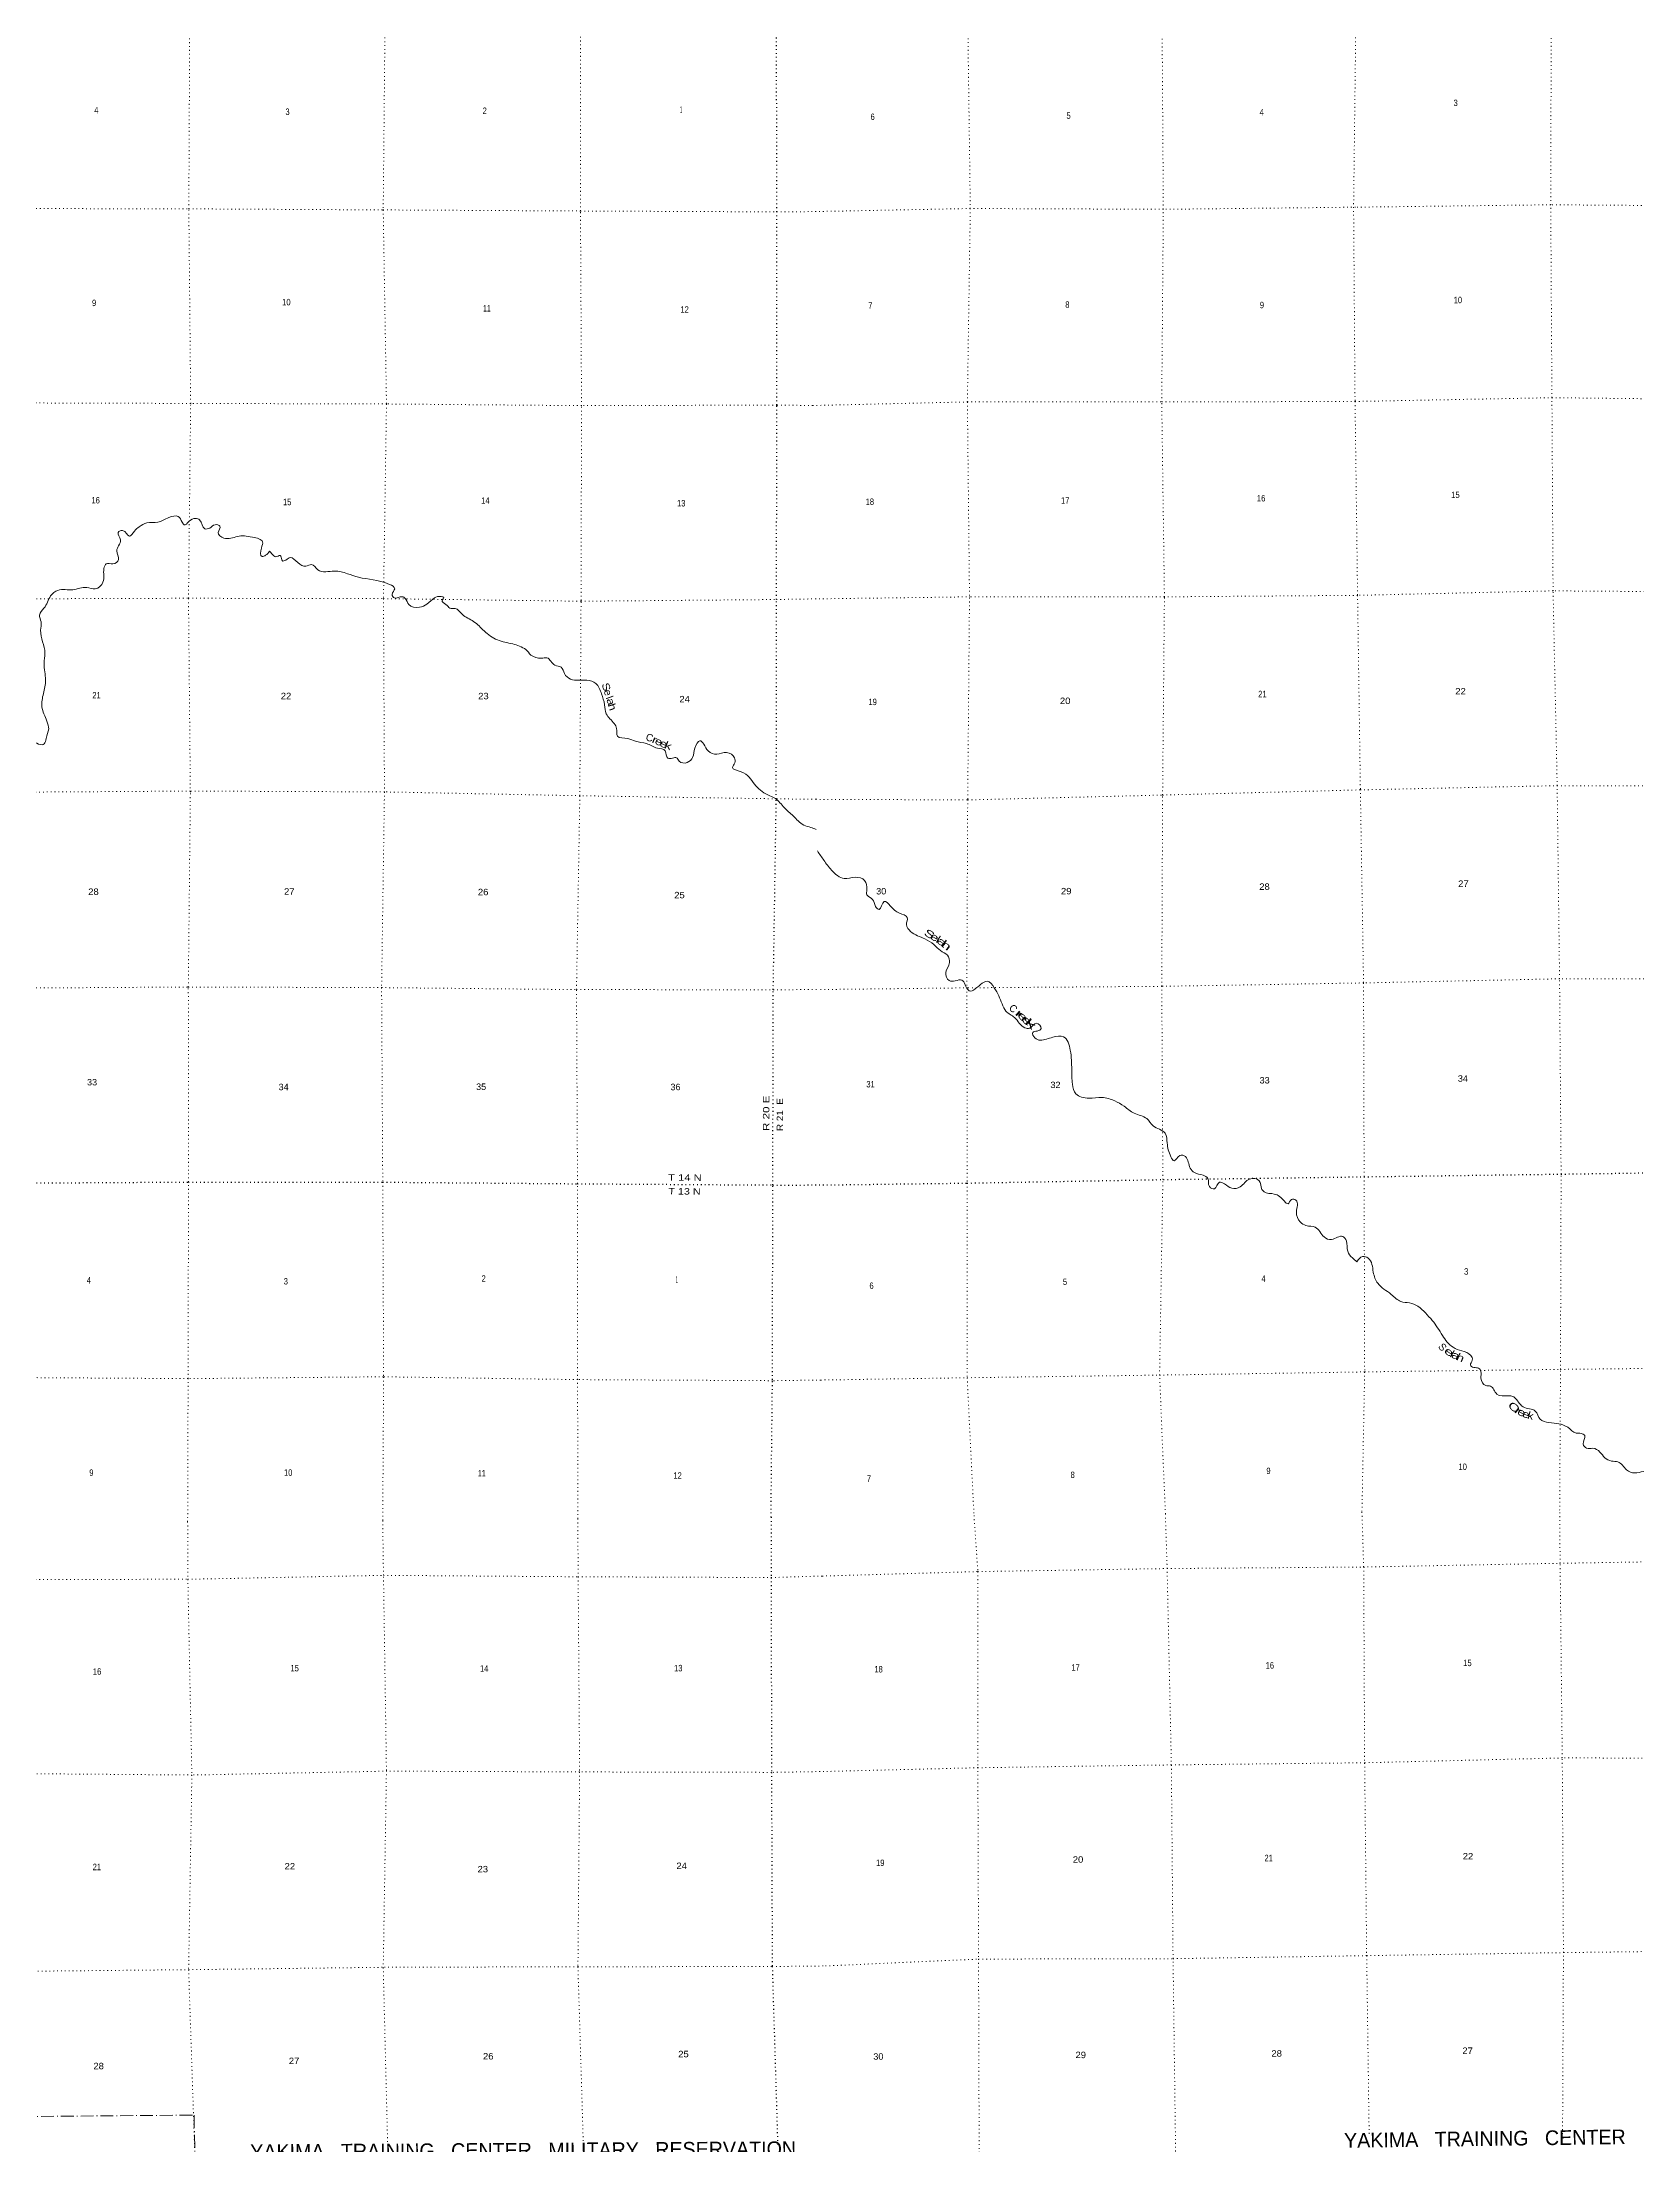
# Model space of a CAD drawing. Header units: feet. Extents: x -6 to 252658, y -374658 to -170635.
# Drawn here: x 167890 to 211334, y -336976 to -279689 of the extents above; entities that cross this region are included whole.
import ezdxf
from ezdxf.enums import TextEntityAlignment as Align

# ---------------------------------------------------------------- set-up
doc = ezdxf.new("R2010")
doc.units = ezdxf.units.FT
doc.header["$LTSCALE"] = 70
doc.linetypes.add('DOT_DASHED', pattern=[7.7, 5, -1.2, 0.3, -1.2])
doc.linetypes.add('DOTTED', pattern=[1.5, 0.3, -1.2])
for name, color, linetype, lineweight in [('39', 7, 'Continuous', 13), ('44', 7, 'DOT_DASHED', 13), ('6', 7, 'DOTTED', 25), ('7', 7, 'DOTTED', 13)]:
    doc.layers.add(name, color=color, linetype=linetype, lineweight=lineweight)
doc.layers.add('41', color=7, linetype='Continuous')

msp = doc.modelspace()

# ---------------------------------------------------------------- linework, layer by layer
at = {"layer": '39'}
for points in [[(157424.91, -294825.81), (157681.06, -295016.89), (158007.07, -295025.09), (158292.87, -294691.82), (158575.7, -294541.48), (158983.32, -294742.19), (159272.83, -295046.08), (159575.1, -295122.77), (160016.9, -295319.27), (160406.36, -295510.03), (160655.37, -295426.21), (160939.59, -295167.32), (161134.7, -295156.17), (161250.98, -295428.88), (161290.1, -295581.42), (161512.32, -295732.93), (161825.88, -295674.88), (162095.52, -295677.37), (162581.08, -295787.19), (163016.36, -295899.31), (163181.96, -296002.89), (163364.47, -296247.09), (163668.11, -296558.94), (163873.96, -296664.31), (164174.41, -296773.17), (164330.45, -296963.24), (164400.11, -297177.93), (164566.3, -297382.01), (164897.43, -297577.13), (165242.2, -297697.79), (165651.55, -297848.25), (166049.42, -298103.29), (166312.18, -298304.82), (166711.91, -298533.72), (166919.39, -298572.74), (167310.13, -298638.88), (167705.22, -298761.27), (167888.67, -298820.53), (167942.9, -298802.14), (168000.38, -298653.07), (168069.29, -298393.38), (168021.75, -298176.56), (167886.7, -297791.39), (167924.85, -297431.38), (167985.06, -297061.19), (167942.19, -296609.16), (167966.71, -296329.63), (167850.41, -295707.16), (167863.14, -295475.94), (167817.8, -295291.27), (167941.48, -295107.65), (168122.63, -294770.95), (168318.93, -294619.08), (168725.27, -294600.71), (169107.24, -294542.27), (169338.85, -294579.15), (169547.03, -294393.05), (169573.07, -294027.07), (169636.69, -293896.05), (169817.79, -293897.04), (169968, -293777.6), (169924.4, -293546.69), (169973.87, -293403.69), (170021.23, -293242.62), (169963.72, -293041.94), (170082.1, -292984.99), (170268.14, -293142.73), (170402.14, -293003.28), (170534.27, -292887.96), (170744.92, -292782.25), (171036.58, -292764.52), (171341.67, -292634.15), (171595.05, -292608.6), (171704.6, -292762.75), (171759.37, -292838.83), (171883.58, -292745.66), (172066.2, -292662.22), (172179.11, -292701.78), (172321.36, -292942.18), (172452.04, -292923.36), (172600.39, -292830.05), (172731.44, -292873.54), (172686.13, -293040.63), (172837.95, -293196.55), (173203.9, -293152.27), (173616.48, -293168.03), (173892.91, -293299.14), (173859.7, -293470.18), (173879.12, -293695.2), (173973.51, -293664.51), (174081.51, -293551.34)], [(174081.51, -293551.34), (174156.44, -293633.33), (174251.41, -293703.14), (174371.96, -293672.31), (174418.91, -293786.62), (174427.08, -293808.68), (174527.61, -293794.04), (174645.92, -293725.03), (174849.96, -293864.58), (175069.86, -293963.85), (175228.55, -293916.72), (175398.38, -294056.46), (175849.31, -294092.1), (176199.84, -294164.5), (176506.25, -294261.26), (177344.43, -294455.52), (177489.99, -294573.29), (177418.48, -294732.49), (177479.38, -294824.61), (177694.5, -294793.24), (177775.24, -294837.01), (177876.83, -295005.28), (178160.95, -295076.03), (178367.7, -294990.44), (178571.99, -294826.47), (178754.84, -294783.23), (178823.41, -294810.98), (178779.64, -294895.65), (178884.88, -294999.58), (178992.14, -295105.51), (179133.03, -295112.75), (179323.08, -295268.46), (179636.11, -295465.69), (179925.36, -295725.36), (180286.94, -295966.54), (180702.09, -296078.76), (181057.13, -296233.54), (181195.82, -296386.23)], [(181195.82, -296386.23), (181481.04, -296466.33), (181633.89, -296455.41), (181850.38, -296659.21), (182021.74, -296714.53), (182111.25, -296882.87), (182279.15, -297036.69), (182717.96, -297064.36), (182965.97, -297153.42), (183120.57, -297439.98), (183202.76, -297732.99), (183250.48, -297979.95), (183467.33, -298246.07), (183530.48, -298378.37), (183553.83, -298587.29), (183839.95, -298656.02), (184041.58, -298727.25), (184343.77, -298789.86), (184642.3, -298916.82), (184850.51, -298988.61), (184923.57, -299188.6), (185056.36, -299185.84), (185160.93, -299175.2), (185235.91, -299267.23), (185451.44, -299306.22), (185599.53, -299166.69), (185658.41, -298913.09), (185798.11, -298715.31), (186023.05, -298989.42), (186254.99, -299082.58), (186526.35, -299034.82), (186742.5, -299180.33), (186745.29, -299312.98), (186683.64, -299437.95), (186923.79, -299559.21), (187279.88, -299894.88), (187643.78, -300188.31), (187853.62, -300287.62), (188092.47, -300531.5), (188339.28, -300759.25), (188626.47, -301010.9), (188817.99, -301074.14), (188962.71, -301130.67)], [(188996.28, -301713.98), (189172.16, -301969.32), (189382.4, -302238.32), (189728.96, -302465.45), (190024.31, -302431.73), (190282.78, -302517.11), (190343.98, -302771.82), (190345.52, -302908.57), (190499.81, -303033.43), (190580.41, -303223.54), (190673.86, -303304.88), (190814.28, -303089.99), (190980.56, -303206.66), (191232.31, -303410.79), (191444.85, -303526.91), (191420.87, -303720.29), (191533.6, -303905.99), (191922.16, -304110.49), (192170.85, -304264.11), (192348.19, -304427.18), (192536.73, -304555.65), (192595.31, -304756.08), (192495.66, -305018.75), (192586.71, -305244.94), (192749.74, -305251.02), (192932.6, -305232.73), (193016.47, -305356.43), (193128.96, -305520), (193486.81, -305318.58), (193616.97, -305264.72), (193812.06, -305439.37), (194024.17, -305875.29), (194131.04, -306077.15), (194364.38, -306253.36), (194641.08, -306529.6), (194781.98, -306535.95), (194963.6, -306407.05), (195085.89, -306548.39), (194980.05, -306618.05), (194863.79, -306655.65), (194915.77, -306805.88), (195231.99, -306838.27), (195402.42, -306787.95), (195700.03, -306776.32), (195881.18, -307142.22), (195921.2, -307660.67), (195941.83, -308064.7), (196033.29, -308327.09), (196388.7, -308445.51), (196744.58, -308427.14), (197093.65, -308519.48), (197346.76, -308665.28), (197618.49, -308857.11), (197964.15, -309003.8), (198135.31, -309196.84), (198463.52, -309402.07), (198518.78, -309664.89), (198621.59, -310041.79), (198705.32, -310153.42), (198864.59, -310004.67), (199015.84, -310037.05), (199146.16, -310355.28), (199260.11, -310470.57), (199496.31, -310544.16), (199626.07, -310633.11), (199668.78, -310853.84), (199804.23, -310912.55), (199939.05, -310735.94), (200078.34, -310778.51), (200276.84, -310898.82), (200509.75, -310857.8), (200758.88, -310649.64), (201022.91, -310692.72), (201100, -310929.13), (201155.03, -310992.84), (201435.38, -311055.83), (201709.12, -311247.64), (201808.52, -311320.86), (201901.8, -311207.11), (202022.71, -311225.76), (202038.33, -311541.36), (202142, -311815.67), (202298.03, -311916.37), (202552.03, -311961.58), (202792.39, -312226.2), (202996.36, -312296.15), (203301.21, -312212.03), (203397.15, -312335.58), (203434.48, -312614.71), (203561.25, -312796.22), (203683.14, -312901.35)], [(203683.14, -312901.35), (203840.44, -312756.65), (203993.84, -312801.06), (204130.93, -313185.6), (204250.96, -313483.84), (204616.51, -313789.19), (204884.24, -313983.08), (205114.01, -314020.54), (205346.37, -314110.27), (205551.63, -314294.85), (205737, -314499.79), (206015.17, -314906.76), (206300.44, -315229.17), (206540.96, -315328.85), (206783.72, -315448.62), (206823.45, -315582.9), (206774.61, -315712.22), (206863.86, -315777.52), (206998.9, -315800.03), (207060.24, -315887.79), (207062.3, -316070.8), (207191.3, -316272.4), (207324.26, -316288.9), (207411.84, -316384.39), (207497.68, -316504.04), (207806.03, -316552.62), (207928.91, -316567.23), (208126.44, -316780.07), (208209.73, -316851.47), (208540.95, -316966.16), (208674.22, -317189.83), (208912.6, -317277.47), (209423.04, -317408.09), (209654.14, -317564.21), (209791.06, -317574.63), (209886.3, -317635.83), (209846.58, -317861.58), (209936.42, -317979.17), (210101.39, -317979.2), (210301.7, -318081.38), (210434.23, -318238.68), (210616.31, -318329.01), (210789.57, -318351.06), (211027.35, -318565.43), (211247.6, -318651.27), (211679.96, -318636.01), (211828.61, -318795.13), (212019.59, -318782.77), (212227.36, -318832.57), (212590.15, -319071.58), (212724.63, -319043.81), (212835.31, -319046.5), (213014.17, -319209.28), (213314.18, -319410.82), (213613.69, -319389.12), (213798.12, -319330.58), (214193.18, -319398.23), (214511.91, -319295.84), (214665.12, -319324.16), (214786.89, -319419.24), (215312.91, -319503.42), (215454.53, -319574.12), (215471.14, -319620.18)]]:
    msp.add_spline(points, degree=3, dxfattribs=at)
at = {"layer": '44'}
msp.add_lwpolyline([(166647.31, -320017.83), (166784.15, -336181.01), (172026.25, -336137.26), (172056.03, -337451.39), (189262.22, -337354.69)], dxfattribs=at)
at = {"layer": '6'}
for points in [[(187734.01, -319854.77), (187772.81, -316113.3), (187784.16, -310810.69), (187795.43, -305494.01), (187877.81, -300295.53), (187882.4, -294868.33), (187895.8, -289573.75), (187893.31, -284313.43), (187883.52, -278960.69), (187889.99, -274095.56)], [(189043.14, -310810.36), (193075.11, -310758.24), (198419.32, -310661.72), (203880.45, -310585.91), (209243.03, -310513.3), (214521.09, -310437.68), (219817.93, -310422.18), (220548.46, -310428.84)], [(157535.27, -310872.72), (161242.49, -310827.14), (166582.76, -310760.64), (171875.72, -310729.73), (177163.64, -310732.01), (182465.88, -310776.42), (187784.16, -310810.69), (189043.14, -310810.36)], [(187734.01, -319854.77), (187738.07, -321499.68), (187746.47, -326803.88), (187766.76, -332091.89), (187916.01, -336961.63)]]:
    msp.add_lwpolyline(points, dxfattribs=at)
at = {"layer": '7'}
for points in [[(171852.67, -319979.38), (171864.67, -316082.59), (171875.72, -310729.73), (171870.93, -305419.18), (171926.52, -300112.3), (171875.63, -294834.16), (171935.26, -289529.27), (171884.26, -284231.03), (171910.17, -278921.7), (171821.02, -274221.9)], [(177118, -274181.51), (177227.81, -278934.47), (177176.35, -284259.42), (177265.5, -289543.37), (177183.71, -294844.37), (177210.36, -300106.56), (177132.77, -305435.67), (177163.64, -310732.01), (177188.52, -316036.43), (177162.67, -319938.93)], [(182474.32, -319897.25), (182468.79, -316109.1), (182465.88, -310776.42), (182439.09, -305490.11), (182529.05, -300211.18), (182562.44, -294892.37), (182575.83, -289593.77), (182546.92, -284289.37), (182550.47, -278943.47), (182504.98, -274139.13)], [(193107.31, -274052.05), (193088.18, -278957.7), (193159.41, -284221.32), (193079.73, -289488.02), (193137.57, -294819.45), (193088.65, -300317.09), (193063.71, -305442.35), (193077.08, -310754.19), (193074.26, -316058.19), (193260.3, -319808.82)], [(198470.32, -319764.28), (198312.13, -315987.08), (198401.22, -310661.93), (198372.32, -305400.56), (198394.33, -300192.87), (198444.38, -294795.78), (198370.71, -289488.69), (198414.41, -284242.52), (198379.01, -278946.24), (198395.65, -274006.79)], [(203702.31, -273960.13), (203657.07, -278935.23), (203594.08, -284184.19), (203633.38, -289475.61), (203702.7, -294754.6), (203778.07, -300033.52), (203865.45, -305308.27), (203880.45, -310585.91), (203895.85, -315899.74), (203821.64, -319717.3)], [(209204.09, -319668.8), (209226.29, -315831.54), (209243.03, -310513.3), (209201.44, -305195.76), (209136.36, -299936.83), (209024.49, -294632.2), (208993.61, -289372.86), (208960.78, -284119.57), (208974.2, -278923.76), (208970.14, -273912.6)], [(220294.14, -284018.23), (219622.74, -284077.69), (214272.31, -284158.2), (208960.78, -284119.57), (203648.42, -284185.54), (198414.41, -284242.52), (193159.41, -284221.32), (188824.39, -284306.45)], [(157351.51, -284153.42), (161326.46, -284212.3), (166570.14, -284220.86), (171884.26, -284231.03), (177176.35, -284259.42), (182546.92, -284289.37), (187893.31, -284313.43), (188824.39, -284306.45)], [(188867.96, -289585.63), (187895.8, -289573.75), (182575.8, -289589.75), (177267.51, -289543.36), (171935.26, -289529.27), (166629.15, -289513.02), (161287.01, -289527.13), (157388.37, -289512.51)], [(188867.96, -289585.63), (193079.73, -289488.02), (198370.71, -289488.69), (203633.38, -289475.61), (208993.61, -289372.86), (214315.42, -289431.47), (219655.36, -289312.88), (220345.05, -289304.79)], [(157424.91, -294825.81), (161289.96, -294865.84), (166579.79, -294852.03), (171875.63, -294834.16), (177183.71, -294844.37), (182560.56, -294914.49), (187882.4, -294868.33), (188911.42, -294851.09)], [(220395.91, -294586.23), (219692.57, -294598.29), (214348.09, -294670.68), (209024.49, -294632.2), (203702.7, -294754.6), (198444.38, -294795.78), (193159.43, -294795.05), (188911.42, -294851.09)], [(188956.46, -300308.71), (187877.81, -300295.53), (182529.05, -300211.18), (177210.36, -300106.56), (171926.35, -300084.16), (166582.31, -300118.38), (161284.72, -300182.48), (157461.87, -300199.94)], [(188956.46, -300308.71), (193090.75, -300325.11), (198394.33, -300192.87), (203776.26, -300051.64), (209136.36, -299936.83), (214455.64, -299949.21), (219792.3, -299897.03), (220446.78, -299869.84)], [(220497.43, -305129.94), (219802.91, -305142.54), (214542.75, -305199.83), (209201.44, -305195.76), (203865.45, -305308.27), (198372.32, -305400.56), (193091.87, -305442.01), (188999.22, -305489.16)], [(157498.81, -305569.51), (161285.47, -305489.04), (166575.18, -305453.12), (171870.93, -305419.18), (177132.77, -305435.67), (182439.09, -305490.11), (187795.43, -305494.01), (188999.22, -305489.16)], [(189086.98, -316121.71), (187776.99, -316139.41), (182468.79, -316109.1), (177182.46, -316032.44), (171864.67, -316082.59), (166619.85, -316049.44), (161265.11, -316150.53), (157571.99, -316210.22)], [(189086.98, -316121.71), (193074.26, -316058.19), (198312.13, -315987.08), (203895.85, -315899.74), (209226.29, -315831.54), (214524.67, -315773.79), (219885.6, -315733.38), (220599.73, -315740.25)], [(171852.67, -319979.38), (171857.97, -321546.75), (171967.17, -326876.45), (171879.05, -332177.26), (172056.03, -337451.39), (172273.77, -342824.62)], [(177298.21, -336971.55), (177177.45, -332132.02), (177264.66, -326748.67), (177183.82, -321438.91), (177162.67, -319938.93)], [(182474.32, -319897.25), (182483.15, -321478.21), (182523.83, -326792.26), (182477.94, -332094.81), (182626.13, -336980.98)], [(193260.3, -319808.82), (193364.79, -321336.77), (193365.04, -326662.05), (193384.14, -331888.47), (193400.52, -337215.62), (193513.1, -342662.76)], [(198807.53, -342627.68), (198749.75, -337230), (198678.88, -331877.55), (198633.15, -326617.13), (198517.63, -321254.61), (198470.32, -319764.28)], [(203821.64, -319717.3), (203868.37, -321212.98), (203894.92, -326548.1), (203950.54, -331794.33), (204018.42, -336724.01)], [(209283.17, -336648.74), (209306.82, -331714.38), (209274.64, -326411.54), (209216.34, -321112.96), (209204.09, -319668.8)], [(189131.02, -321458.3), (193364.79, -321336.77), (198517.63, -321254.61), (203868.37, -321212.98), (209200.2, -321111.09), (214510.09, -321025.52), (219821.05, -321022.51), (220650.37, -321013.07)], [(157609.12, -321610.38), (161306.63, -321566.49), (166659.49, -321551.37), (171857.97, -321546.75), (177183.82, -321438.91), (182483.15, -321478.21), (187738.07, -321499.68), (189131.02, -321458.3)], [(220701.96, -326371.07), (219874.09, -326381.56), (214603.85, -326418.44), (209274.64, -326411.54), (203898.87, -326542.02), (198634.96, -326601), (193367.26, -326678.14), (189174.95, -326780.42)], [(189174.95, -326780.42), (187746.47, -326803.88), (182523.83, -326792.26), (177278.97, -326770.72), (171967.17, -326876.45), (166690.52, -326833.38), (161328.18, -326969.24), (157646.21, -327003.95)], [(189218.64, -332074.57), (193384.14, -331888.47), (198678.88, -331877.55), (203950.54, -331794.33), (209312.84, -331712.32), (214588.72, -331645.17), (219901.9, -331658.26), (220752.7, -331640.52)], [(157682.97, -332348.79), (161338.76, -332287.52), (166725.49, -332227.1), (171879.05, -332177.26), (177207.38, -332111.69), (182479.98, -332096.81), (187766.76, -332091.89), (189218.64, -332074.57)]]:
    msp.add_lwpolyline(points, dxfattribs=at)

# ---------------------------------------------------------------- texts
at = {"layer": '41'}
for s, rotation, width, p in [('S', 287.976, 1.25, (183153.36, -297277.7)), ('e', 286.465, 1.1, (183199.46, -297429.7)), ('a', 288.87, 1.25, (183279.01, -297679.02)), ('h', 288.897, 1.25, (183320.04, -297826.5)), ('r', 337.678, 1.4, (184529.45, -298778.64)), ('e', 336.243, 1.3, (184638.8, -298826.49)), ('e', 334.788, 1.35, (184769.01, -298886.94)), ('k', 339.406, 1.4, (184899.71, -298940.97)), ('S', 329.434, 1.55, (191997.73, -304063.76)), ('e', 329.434, 1.5, (192138.16, -304145.14)), ('l', 328.159, 1.3, (192233.93, -304208.22)), ('a', 320.851, 1.9, (192326.69, -304272.35)), ('h', 321.416, 1.85, (192442.3, -304361.64)), ('r', 316.242, 2.2, (194424.13, -306217.25)), ('e', 314.35, 2, (194520.1, -306297.79)), ('e', 314.509, 2, (194623.32, -306400.38)), ('k', 317.158, 2.2, (194733.25, -306494.22)), ('e', 324.14, 1.7, (206137.44, -315434.66)), ('l', 328.757, 1.25, (206227.83, -315494.35)), ('a', 334.252, 1.45, (206329.9, -315540.79)), ('h', 337.186, 1.35, (206466, -315603.24)), ('C', 320.41, 1.6, (207891.97, -316935.39)), ('r', 323.076, 1.9, (208014.42, -317032.2)), ('e', 330.501, 1.45, (208120.3, -317086.87)), ('e', 338.828, 1.25, (208253.31, -317144.8)), ('k', 345.935, 1.2, (208389.85, -317187.71))]:
    msp.add_text(s, height=200, rotation=rotation, dxfattribs=dict(at, width=width)).set_placement(p, align=Align.CENTER)
for s, rotation, p in [('l', 289.87, (183244.1, -297568.28)), ('C', 344.127, (184400.83, -298724.94)), ('C', 316.985, (194262.12, -306077.56)), ('S', 311.051, (205940.23, -315289.42))]:
    msp.add_text(s, height=200, rotation=rotation, dxfattribs=at).set_placement(p, align=Align.CENTER)
at = {"layer": '44'}
for s, rotation, p in [('YAKIMA   TRAINING   CENTER ', 0.753, (203337.4, -337026.97)), ('YAKIMA   TRAINING   CENTER   MILITARY   RESERVATION', 0.322, (173557.47, -337334.22))]:
    msp.add_text(s, height=400, rotation=rotation, dxfattribs=at).set_placement(p)
at = {"layer": '6'}
for s, rotation, width, p in [('R 20 E', 89.879, 1.35, (187687.28, -309340.88)), ('R 21  E', 89.879, 1.15, (188062.26, -309341.63)), ('T 14 N', 359.631, 1.3, (184932.92, -310692.32)), ('T 13 N', 359.631, 1.25, (184939.73, -311067.61))]:
    msp.add_text(s, height=175, rotation=rotation, dxfattribs=dict(at, width=width)).set_placement(p)
at = {"layer": '7'}
for s, width, p in [('3', 0.85, (206315.29, -281432.06)), ('4', 0.85, (169309.2, -281635.15)), ('3', 0.85, (174514.89, -281673.36)), ('2', 0.85, (179883.54, -281647.12)), ('1', 0.4, (185253.89, -281615.15)), ('6', 0.85, (190443.79, -281810.49)), ('5', 0.85, (195777.36, -281778.42)), ('4', 0.85, (201033.9, -281689.35)), ('9', 0.85, (169249.11, -286879.15)), ('10', 0.85, (174426.72, -286856.84)), ('11', 0.65, (179894.77, -287025.99)), ('12', 0.85, (185267.37, -287057.94)), ('7', 0.85, (190381.66, -286946.62)), ('8', 0.85, (195745.54, -286924.81)), ('9', 0.85, (201042.01, -286936.75)), ('10', 0.85, (206318.85, -286799.68)), ('16', 0.85, (169234.04, -292252.35)), ('15', 0.85, (174448.24, -292299.75)), ('14', 0.85, (179844.21, -292260.45)), ('13', 0.85, (185175.17, -292334.22)), ('18', 0.85, (190310.4, -292293.09)), ('17', 0.85, (195627.38, -292262.45)), ('16', 0.85, (200961.88, -292197.82)), ('15', 0.85, (206251.76, -292104.9)), ('22', 1.1, (206362.68, -297451.69)), ('21', 0.85, (169257.63, -297562.63)), ('22', 1.1, (174387.7, -297582.84)), ('23', 1.1, (179760.96, -297584.67)), ('24', 1.1, (185238.95, -297667.77)), ('19', 0.85, (190386.77, -297743.73)), ('20', 1.1, (195599.2, -297713.41)), ('21', 0.85, (200996.18, -297528.86)), ('28', 1.1, (169145.35, -302912.12)), ('27', 1.1, (174476.65, -302905.81)), ('26', 1.1, (179753.76, -302919.98)), ('25', 1.1, (185099.02, -303003.93)), ('30', 1.05, (190597.6, -302898.64)), ('29', 1.1, (195628.22, -302895.76)), ('28', 1.1, (201025.41, -302773.56)), ('27', 1.1, (206440.03, -302692.81)), ('33', 1.05, (169113.95, -308098.46)), ('34', 1.05, (174328.79, -308229.07)), ('35', 1.05, (179705.48, -308221.46)), ('36', 1.05, (184996.32, -308229.06)), ('31', 0.85, (190329.81, -308153.39)), ('32', 1.05, (195341.78, -308171.65)), ('33', 1.05, (201035.82, -308045.84)), ('34', 1.05, (206433.05, -307998.43)), ('4', 0.85, (169105.01, -313493.15)), ('3', 0.85, (174468.81, -313518.73)), ('2', 0.85, (179853.54, -313445.95)), ('1', 0.4, (185134.37, -313468.3)), ('4', 0.85, (201085.21, -313449.62)), ('3', 0.85, (206602.15, -313252.38)), ('6', 0.85, (190412.95, -313639.89)), ('5', 0.85, (195680.49, -313532.58)), ('9', 0.85, (201219.88, -318680.81)), ('10', 0.85, (206449.87, -318569.74)), ('9', 0.85, (169174.99, -318729.92)), ('10', 0.85, (174475.32, -318728.94)), ('11', 0.65, (179755.43, -318747.6)), ('12', 0.85, (185075.6, -318809.44)), ('7', 0.85, (190342.67, -318894.09)), ('8', 0.85, (195889.03, -318789.9)), ('16', 0.85, (169272.77, -324144.79)), ('15', 0.85, (174651.72, -324052.51)), ('14', 0.85, (179811.59, -324063.34)), ('13', 0.85, (185094.21, -324052.65)), ('18', 0.85, (190547.35, -324083.7)), ('17', 0.85, (195911.11, -324035.13)), ('16', 0.85, (201199.57, -323978.37)), ('15', 0.85, (206578.4, -323911.06)), ('21', 0.85, (169267.53, -329467.8)), ('22', 1.1, (174491.43, -329448.53)), ('23', 1.1, (179744.78, -329525.93)), ('24', 1.1, (185159.29, -329435.64)), ('19', 0.85, (190592.73, -329354.1)), ('20', 1.1, (195949.19, -329263.93)), ('21', 0.85, (201167.54, -329224.11)), ('22', 1.1, (206565.19, -329174.86)), ('26', 1.1, (179892.64, -334622.18)), ('25', 1.1, (185207.8, -334561.06)), ('30', 1.05, (190519.94, -334627.95)), ('29', 1.1, (196022.74, -334585.58)), ('28', 1.1, (201356.8, -334544.28)), ('27', 1.1, (206555.34, -334470.74)), ('28', 1.1, (169286.44, -334887.75)), ('27', 1.1, (174607.17, -334745.85))]:
    msp.add_text(s, height=175, dxfattribs=dict(at, width=width)).set_placement(p)

doc.saveas('drawing.dxf')
